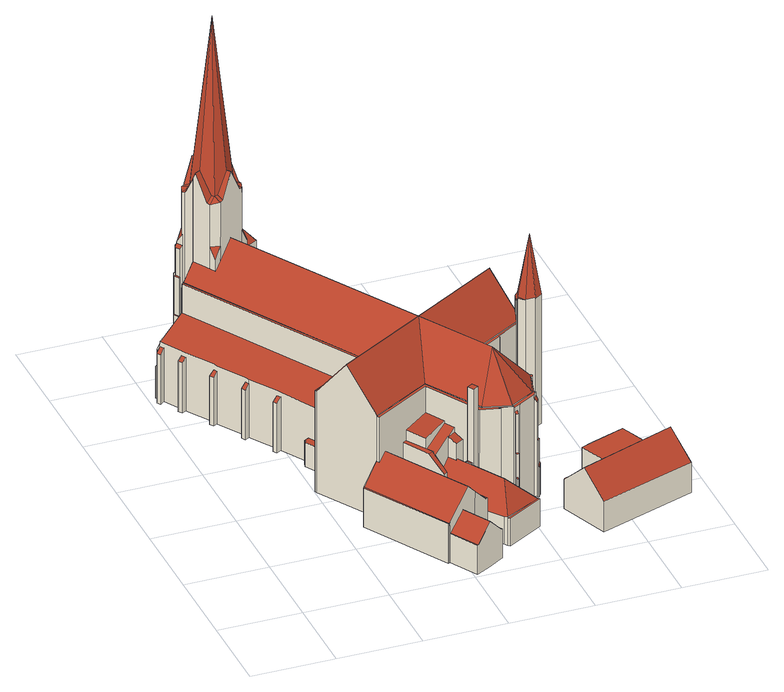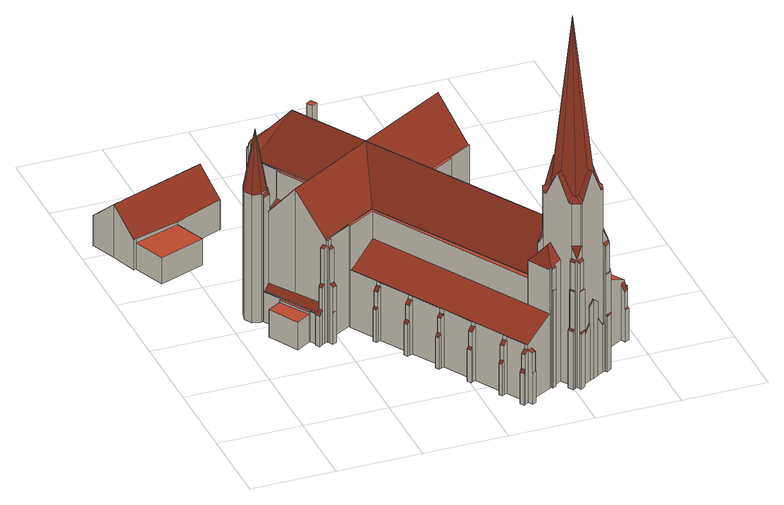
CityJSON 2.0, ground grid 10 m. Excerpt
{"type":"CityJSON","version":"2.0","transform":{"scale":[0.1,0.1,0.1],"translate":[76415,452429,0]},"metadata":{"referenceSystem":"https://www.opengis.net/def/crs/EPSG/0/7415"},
"CityObjects":{
"building1":{"type":"Building","attributes":{"Volume":11535.51,"Dakoppervlakte":1460.06,"Muuroppervlakte":2452.25,"Vloeroppervlakte":935.42,"hoogte_Z_max_in_m_NAP":45.54,"GEB_DOEL":"bijeenkomstfunctie","dateOfConstruction":"1932-01-01","measuredHeight":45.03},"geometry":[{"type":"Solid","lod":"2","boundaries":[[[[0,1,2,3,4,5,6,7,8,9,10,11,12,13,14,15,16,17,18,19,20,21,22,23,24,25,26,27,28,29,30,31,32,33,34,35,36,37,38,39,40,41,42,43,44,45,46,47,48,49,50,51,52,53,54,55,56,57,58,59,60,61,62,63,64,65,66,67,68,69,70,71,72,73,74,75,76,77,78,79,80,81,82,83,84,85,86,87,88,89,90,91,92,93,94,95,96,97,98,99,100,101,102,103,104,105,106,107,108,109,110,111,112,113,114,115,116,117,118,119,120,121,122,123,124,125,126,127,128,129,130,131,132,133,134,135,136,137,138,139,140,141,142,143,144,145,146,147,148,149,150,151,152,153,154,155,156,157,158,159,160,161,162,163,164,165,166,167,168,169,170,171,172,173,174,175,176,177,178,179,180,181,182,183,184,185,186,187,188,189,190,191,192,193,194,195,196,197,198,199,200,201,202,203,204,205,206,207,208,209,210,211,212,213,214,215,216,217,218,219,220,221,222,223,224,225,226,227,228,229,230]],[[231,232,233,234]],[[235,236,237,238]],[[239,240,241,242]],[[243,244,245,246]],[[247,248,249,250]],[[251,252,253,254,255,256]],[[257,258,259,260]],[[261,262,263,264]],[[265,266,267,268]],[[269,270,271,272,273]],[[274,275,276,277]],[[278,279,280,281]],[[282,283,284,285]],[[286,287,288,289]],[[290,291,292,293]],[[294,295,296,297]],[[298,299,300,301,302,303,304,305,306,307,308,309,310,311,312]],[[313,314,315,316]],[[317,318,319,320]],[[321,322,323,324]],[[325,326,327,328]],[[329,330,331,332]],[[333,334,335,336]],[[337,338,339,340]],[[341,342,343,344]],[[345,346,347,348]],[[349,350,351,352,353,354,355,356]],[[357,358,359,360]],[[361,357,362,363]],[[364,362,357,360]],[[365,262,366,367]],[[368,369,370,371,372]],[[373,374,375,376]],[[377,378,379,380]],[[381,382,383,384]],[[385,386,387,388]],[[386,389,390,387]],[[391,392,393,394]],[[395,396,397,398]],[[399,400,401,402]],[[403,404,405,406]],[[407,408,409]],[[410,411,412,413,414,415,416,417,418,419,420,421,422,423]],[[417,424,425,426,418]],[[427,428,429,430]],[[431,432,433,434,435,436,437,438]],[[439,440,357]],[[441,442,443,444]],[[445,446,447,448]],[[449,450,451,452]],[[453,454,455,456]],[[457,458,459,460]],[[461,462,463,464]],[[465,466,467,462,461]],[[468,469,470,471]],[[472,473,474,475]],[[476,477,478,479,480,481,482]],[[479,478,483,484]],[[485,486,487,488]],[[488,487,489,490]],[[491,492,486,485]],[[490,489,493,494]],[[495,496,497,498,499,500,501]],[[502,503,504,505,506,507,508,509,510]],[[511,512,513,514]],[[358,357,440,515]],[[516,517,518]],[[519,449,520,521,522]],[[523,524,525,526]],[[527,528,529,530,531]],[[532,533,534,535,536]],[[537,538,539,540]],[[541,542,543,544]],[[545,546,547,548]],[[549,550,551,552,553]],[[554,555,556,557]],[[558,559,560,561]],[[562,563,564]],[[565,566,567,568]],[[568,567,569,570,511,514,571,572,573]],[[574,316,315,575,572,571,576,577]],[[578,579,580,581,582,583,584,585,586,587]],[[588,589,590,591]],[[592,593,594,595,596,597,598,599,600]],[[601,602,603,598,597,604]],[[604,605,606,607,608,601]],[[609,610,611,612,613]],[[612,611,614,615]],[[616,617,618,613,612,615,619,620]],[[621,622,623,624]],[[625,626,622,627]],[[628,627,622,629]],[[621,630,629,622]],[[631,632,633]],[[634,629,630,635]],[[629,632,636,628]],[[637,638,634,635]],[[639,634,638]],[[516,518,640,641]],[[642,637,635,630]],[[643,644,645,646]],[[643,518,517,647,644]],[[623,622,626]],[[648,632,629,646]],[[518,643,646,629]],[[649,640,518,629]],[[650,651,634,639]],[[625,627,628,652]],[[653,649,651,650]],[[636,632,631,654]],[[629,634,651,649]],[[655,656,652,628,636,654]],[[641,640,649,653]],[[657,658,633,632,648]],[[621,624,642,630]],[[645,657,648,646]],[[659,660,600,599,661]],[[662,663,664,665]],[[666,667,668]],[[439,357,667,666]],[[669,670,357,361]],[[667,357,670]],[[671,672,673,668,667,670]],[[674,675,676]],[[677,678,679]],[[680,681,682,683,684]],[[685,686,687,688]],[[689,690,691,692]],[[671,670,693,694]],[[695,696,697,698,699,700,701,702,703,704,705,706,707,708,709,710,711,712,713,714,715,716,717,718,719,720,721,722,723,724,725,726,727]],[[728,729,730,731,732,733,734]],[[735,736,737,738]],[[739,740,741,742]],[[743,744,745,746]],[[747,748,749,750,751,752]],[[753,754,755]],[[756,757,758,759,750,760,761]],[[762,763,764,765,352,750,759,766,767]],[[750,749,768,760]],[[769,754,753]],[[770,754,769]],[[750,754,770,751]],[[750,771,755,754]],[[772,773,774,771,750]],[[750,352,351,772]],[[775,776,777,778,779,780]],[[509,508,781,782,783,784,785,786]],[[775,780,787,788,789,790,791,792,793,794,795,786,785]],[[509,786,795,510]],[[458,457,796,797]],[[199,231,234,200]],[[231,199,198,232]],[[232,198,197,233]],[[237,236,116,115]],[[118,117,235,238]],[[236,235,117,116]],[[134,133,242,241]],[[239,242,133,132]],[[134,241,240,135]],[[131,271,245,244,239,132]],[[136,135,240,243,246]],[[211,250,249,212]],[[211,210,247,250]],[[247,210,209,248]],[[109,108,256,255]],[[108,107,251,256]],[[107,106,252,251]],[[106,105,253,252]],[[120,119,258,257]],[[122,121,260,259]],[[257,260,121,120]],[[201,200,234,264,263]],[[197,196,262,261,233]],[[171,170,266,265]],[[170,169,267,266]],[[169,168,268,267]],[[131,130,272,271]],[[272,130,129,128,269,273]],[[270,269,128,127]],[[111,110,277,276]],[[113,112,275,274]],[[276,275,112,111]],[[281,124,123,278]],[[126,125,280,279]],[[281,280,125,124]],[[213,212,249,282,285]],[[209,208,284,283,248]],[[13,12,286,289,446]],[[224,223,293,292]],[[223,222,290,293]],[[290,222,221,291]],[[42,41,297,296]],[[297,41,40,294]],[[295,294,40,39]],[[225,224,292,318,317]],[[320,319,291,221,220]],[[43,42,296,321,324]],[[39,38,323,322,295]],[[218,217,327,326]],[[217,216,328,327]],[[325,328,216,215]],[[206,205,332,331]],[[205,204,329,332]],[[330,329,204,203]],[[230,229,336,335]],[[229,228,333,336]],[[333,228,227,334]],[[168,167,337,340,268]],[[171,265,339,338,172]],[[46,45,344,343]],[[48,47,342,341]],[[46,343,342,47]],[[195,194,348,347]],[[194,193,345,348]],[[193,192,346,345]],[[353,689,138,137,306,354]],[[349,356,253,105,104]],[[104,103,350,349]],[[103,102,351,350]],[[26,363,362]],[[361,363,26,25]],[[28,359,358]],[[360,359,28,27,364]],[[27,26,362,364]],[[366,262,196,195,347]],[[192,191,365,367,346]],[[45,44,369,368,344]],[[49,48,341,372,371]],[[0,230,335,376,375]],[[227,226,374,373,334]],[[207,206,331,378,377]],[[203,202,380,379,330]],[[384,383,219,218,326]],[[382,381,325,215,214]],[[387,165,164,388]],[[390,166,165,387]],[[177,392,391,178]],[[177,176,393,392]],[[393,176,175,394]],[[397,396,179,178,391]],[[175,174,395,398,394]],[[156,155,402,401]],[[399,402,155,154]],[[400,157,156,401]],[[406,405,148]],[[150,149,404,403]],[[405,404,149,148]],[[8,7,409,408]],[[407,409,7,6]],[[420,419,1,0,375]],[[225,317,422,421,374,226]],[[410,423,320,220,219,383]],[[412,411,382,214,213,285]],[[377,414,413,284,208,207]],[[415,380,202,201,263,416]],[[428,427,21,20]],[[20,19,429,428]],[[19,18,430,429]],[[436,17,16,437]],[[23,22,433,432]],[[22,21,427,434,433]],[[18,17,436,435,430]],[[440,439,30,29]],[[146,145,443,442,523]],[[15,14,445,448]],[[13,446,445,14]],[[450,449,173,172,338]],[[9,8,408,453,456]],[[455,454,407,6,5]],[[161,457,460,162]],[[163,162,460,465,461]],[[461,464,388,164,163]],[[148,147,468,471,406]],[[150,403,470,469,151]],[[474,473,158,157,400]],[[154,153,472,475,399]],[[49,371,370,479,484,50]],[[480,369,44,43,324,481]],[[38,37,476,482,323]],[[36,477,476,37]],[[95,94,494,493]],[[93,92,91,90,491,485,488,490,494,94]],[[491,90,89,492]],[[85,84,503,502]],[[84,83,504,503]],[[82,505,504,83]],[[81,506,505,82]],[[81,80,507,506]],[[440,29,515]],[[358,515,29,28]],[[519,537,173,449]],[[147,146,523,526,468]],[[151,469,525,524,528,152]],[[153,152,528,527,472]],[[529,797,796,530]],[[12,11,535,534,286]],[[539,538,180,179,396]],[[174,173,537,540,395]],[[542,541,776,775]],[[544,543,785,784]],[[545,548,10,9,456]],[[5,4,547,546,455]],[[553,552,65,64]],[[550,549,68,67]],[[551,550,67,66]],[[65,552,551,66]],[[161,160,796,457]],[[553,64,63,557,556]],[[69,68,549,555,554]],[[58,57,560,559]],[[57,56,561,560]],[[558,561,56,55]],[[186,185,562,564]],[[562,185,184,563]],[[99,316,574,100]],[[575,315,96,95,493]],[[565,568,573,492,89,88,87,793,792]],[[579,578,2,1,419]],[[587,586,547,4,3]],[[2,578,587,3]],[[188,187,619,615]],[[620,619,187,186,564]],[[617,616,563,184,183]],[[618,617,183,182]],[[654,144,143,655]],[[656,655,143,142,763]],[[145,144,654,631,443]],[[787,661,599,788]],[[659,661,787,780,779]],[[665,664,719,778,777]],[[720,663,662,783,782]],[[439,666,668,32,31,30]],[[670,669,361,25,24,798]],[[34,33,673,672,708]],[[668,673,33,32]],[[684,683,59,58,559]],[[55,54,681,680,558]],[[686,685,557,63,62]],[[69,554,688,687,70]],[[689,692,139,138]],[[141,140,691,690]],[[691,140,139,692]],[[693,670,798,24]],[[24,23,432,694,693]],[[142,141,690,764,763]],[[793,87,86,794]],[[795,794,86,85,502]],[[723,722,507,80,79]],[[79,78,724,723]],[[78,77,737,725,724]],[[727,726,732,71,70,687]],[[696,695,686,62,61]],[[61,60,697,696]],[[698,697,60,59,683]],[[701,700,681,54,53,52]],[[51,702,701,52]],[[703,702,51,50,484]],[[36,35,707,706,477]],[[34,708,707,35]],[[73,72,731,730]],[[732,731,72,71]],[[738,737,77,76,742]],[[76,75,743,739,742]],[[745,744,74,73,730]],[[743,75,74,744]],[[736,735,734,733]],[[728,734,741,740]],[[746,745,730,729]],[[739,743,746,729,728,740]],[[734,735,738,742,741]],[[725,737,736,733,732,726]],[[716,715,771,774]],[[771,715,714,755]],[[753,755,714,713]],[[713,712,769,753]],[[770,769,712,711]],[[770,711,710,751]],[[765,764,690,689,353]],[[686,695,727,687]],[[683,682,699,698]],[[681,700,699,682]],[[679,767,766,677]],[[678,762,767,679]],[[757,674,676,758]],[[757,756,610,609,675,674]],[[708,672,671,747,752,709]],[[710,709,752,751]],[[664,663,720,719]],[[625,652,656,763,762,678,626]],[[678,677,623,626]],[[677,766,759,758,676,638,637,642,624,623]],[[638,676,675,639]],[[653,650,639,675,609,613,618,182,181,180,538,522,516,641]],[[600,660,592]],[[605,604,596,595]],[[595,594,606,605]],[[596,604,597]],[[598,603,790,789]],[[607,606,591,590]],[[588,591,606,594,593]],[[592,660,659,779,778,719,718,589,588,593]],[[782,781,721,720]],[[583,760,768,584]],[[583,582,761,760]],[[565,792,791,566]],[[772,351,102,101,100,574,577,716,774,773]],[[577,576,717,716]],[[566,791,790,603,602,569,567]],[[616,620,564,563]],[[684,559,558,680]],[[554,557,685,688]],[[549,553,556,555]],[[547,586,585,548]],[[542,775,785,543]],[[776,541,544,784,783,662,665,777]],[[584,536,535,11,10,548,585]],[[473,531,530,796,160,159,158]],[[522,538,537,519]],[[647,517,521,520]],[[517,516,522,521]],[[570,512,511]],[[601,608,513,512,570,569,602]],[[513,608,607,590,589,718,717,576,571,514]],[[510,795,502]],[[722,721,781,508,507]],[[501,500,287,533,532]],[[495,749,748,496]],[[749,495,501,532,536,584,768]],[[492,573,572,575,493,489,487,486]],[[703,484,483,704]],[[477,706,705,704,483,478]],[[472,527,531,473]],[[468,526,525,469]],[[460,459,466,465]],[[456,455,546,545]],[[520,449,452]],[[529,528,524,441,444]],[[524,523,442,441]],[[631,633,444,443]],[[633,658,444]],[[431,438,498,497]],[[747,671,694,432,431,497,496,748]],[[498,438,437,16,15,448,447,499]],[[427,430,435,434]],[[426,580,579,419,418]],[[426,425,581,580]],[[424,614,611,425]],[[615,614,424,190,189,188]],[[761,582,581,425,611,610,756]],[[453,408,407,454]],[[471,470,403,406]],[[475,474,400,399]],[[396,395,540,539]],[[394,398,397,391]],[[452,451,337,167,166,390,389]],[[464,463,385,388]],[[797,529,444,658,657,645,644,647,520,452,389,386,385,463,462,467,466,459,458]],[[382,411,410,383]],[[377,380,415,414]],[[375,374,421,420]],[[480,479,370,369]],[[262,365,191,190,424,417]],[[765,353,352]],[[347,346,367,366]],[[344,368,372,341]],[[451,450,338,337]],[[335,334,373,376]],[[331,330,379,378]],[[325,381,384,326]],[[324,323,482,481]],[[320,423,422,317]],[[96,315,314,97]],[[97,314,313,98]],[[316,99,98,313]],[[306,305,355,354]],[[295,322,321,296]],[[319,318,292,291]],[[446,289,288,447]],[[500,499,447,288,287]],[[534,533,287,286]],[[412,285,284,413]],[[268,340,339,265]],[[262,417,416,263]],[[253,356,355,305,304,254]],[[248,283,282,249]],[[239,244,243,240]],[[308,307,306,137,136,246,245]],[[298,312,311,310,309,308,245,271,270,127,126,279,278,123,122,259,258,119,118,238,237,300,299]],[[237,115,114,113,274,277,110,109,255,254,304,303,302,301,300]],[[261,264,234,233]],[[789,788,599,598]]]],"semantics":{"surfaces":[{"type":"GroundSurface"},{"type":"RoofSurface"},{"type":"WallSurface"}],"values":[[0,1,1,1,1,1,1,1,1,1,1,1,1,1,1,1,1,1,1,1,1,1,1,1,1,1,1,1,1,1,1,1,1,1,1,1,1,1,1,1,1,1,1,1,1,1,1,1,1,1,1,1,1,1,1,1,1,1,1,1,1,1,1,1,1,1,1,1,1,1,1,1,1,1,1,1,1,1,1,1,1,1,1,1,1,1,1,1,1,1,1,1,1,1,1,1,1,1,1,1,1,1,1,1,1,1,1,1,1,1,1,1,1,1,1,1,1,1,1,1,1,1,1,1,1,1,1,1,1,1,1,1,1,1,1,1,1,1,1,1,1,1,1,1,1,1,1,1,1,1,1,2,2,2,2,2,2,2,2,2,2,2,2,2,2,2,2,2,2,2,2,2,2,2,2,2,2,2,2,2,2,2,2,2,2,2,2,2,2,2,2,2,2,2,2,2,2,2,2,2,2,2,2,2,2,2,2,2,2,2,2,2,2,2,2,2,2,2,2,2,2,2,2,2,2,2,2,2,2,2,2,2,2,2,2,2,2,2,2,2,2,2,2,2,2,2,2,2,2,2,2,2,2,2,2,2,2,2,2,2,2,2,2,2,2,2,2,2,2,2,2,2,2,2,2,2,2,2,2,2,2,2,2,2,2,2,2,2,2,2,2,2,2,2,2,2,2,2,2,2,2,2,2,2,2,2,2,2,2,2,2,2,2,2,2,2,2,2,2,2,2,2,2,2,2,2,2,2,2,2,2,2,2,2,2,2,2,2,2,2,2,2,2,2,2,2,2,2,2,2,2,2,2,2,2,2,2,2,2,2,2,2,2,2,2,2,2,2,2,2,2,2,2,2,2,2,2,2,2,2,2,2,2,2,2,2,2,2,2,2,2,2,2,2,2,2,2,2,2,2,2,2,2,2,2,2,2,2,2,2,2,2,2,2,2,2,2,2,2,2,2,2,2,2,2,2,2,2,2,2,2,2,2,2,2,2,2,2,2,2,2,2,2,2,2,2,2,2,2,2,2,2,2,2,2,2,2,2,2,2,2,2,2,2,2,2,2,2,2,2,2,2,2,2,2,2,2,2,2,2,2,2,2,2,2,2,2,2,2,2,2,2]]}}]},
"building2":{"type":"Building","attributes":{"Volume":506.8,"Dakoppervlakte":133.45,"Muuroppervlakte":190.36,"Vloeroppervlakte":104.93,"hoogte_Z_max_in_m_NAP":7.26,"GEB_DOEL":"woonfunctie","dateOfConstruction":"1932-01-01","measuredHeight":6.76},"geometry":[{"type":"Solid","lod":"2","boundaries":[[[[799,800,801,802,803,804,805,806,807,808,809,810,811]],[[812,813,814,815]],[[816,814,813,817,818,819,820,821]],[[822,823,824,825,826]],[[805,804,817,813]],[[818,817,804,803,822]],[[811,810,821,820]],[[810,809,816,821]],[[816,809,808,807,815,814]],[[807,806,812,815]],[[812,806,805,813]],[[802,823,822,803]],[[823,802,801,800,825,824]],[[799,826,825,800]],[[826,819,818,822]],[[820,819,826,799,811]]]],"semantics":{"surfaces":[{"type":"GroundSurface"},{"type":"RoofSurface"},{"type":"WallSurface"}],"values":[[0,1,1,1,2,2,2,2,2,2,2,2,2,2,2,2]]}}]}
},
"vertices":[
[262,363,5],[280,332,5],[281,330,5],[310,347,5],[309,349,5],[307,352,5],[305,355,5],[310,358,5],[310,357,5],[312,354,5],[313,352,5],[314,350,5],[318,352,5],[321,354,5],[325,357,5],[328,352,5],[326,351,5],[331,343,5],[332,344,5],[349,354,5],[369,318,5],[353,309,5],[351,308,5],[363,288,5],[364,286,5],[366,288,5],[376,285,5],[381,276,5],[379,266,5],[370,261,5],[360,263,5],[359,264,5],[354,272,5],[353,273,5],[352,272,5],[325,256,5],[326,254,5],[344,223,5],[345,224,5],[349,226,5],[350,226,5],[352,222,5],[351,221,5],[348,219,5],[347,218,5],[349,214,5],[350,213,5],[345,210,5],[345,211,5],[342,215,5],[314,199,5],[312,197,5],[328,171,5],[329,171,5],[330,171,5],[334,172,5],[335,172,5],[336,167,5],[335,167,5],[330,166,5],[328,166,5],[320,137,5],[322,136,5],[324,134,5],[325,133,5],[326,132,5],[325,131,5],[323,127,5],[322,128,5],[321,129,5],[318,131,5],[297,118,5],[299,111,5],[292,110,5],[291,110,5],[290,111,5],[290,113,5],[290,115,5],[289,117,5],[273,120,5],[275,118,5],[281,108,5],[284,103,5],[302,71,5],[258,46,5],[256,48,5],[253,52,5],[241,71,5],[239,70,5],[222,59,5],[241,26,5],[240,26,5],[223,15,5],[205,5,5],[204,5,5],[185,38,5],[184,38,5],[183,37,5],[124,139,5],[125,140,5],[144,152,5],[123,187,5],[102,223,5],[101,225,5],[130,242,5],[129,243,5],[109,276,5],[111,278,5],[110,280,5],[116,283,5],[97,316,5],[91,313,5],[88,317,5],[94,321,5],[83,339,5],[74,353,5],[69,350,5],[66,355,5],[72,358,5],[52,391,5],[47,388,5],[44,393,5],[50,396,5],[30,428,5],[25,425,5],[22,430,5],[27,433,5],[15,454,5],[10,450,5],[7,454,5],[7,455,5],[12,459,5],[10,463,5],[9,464,5],[14,467,5],[14,466,5],[17,461,5],[45,478,5],[47,479,5],[46,482,5],[50,485,5],[52,482,5],[61,487,5],[62,488,5],[56,498,5],[54,501,5],[54,500,5],[51,499,5],[50,498,5],[46,504,5],[46,505,5],[48,505,5],[50,507,5],[49,510,5],[48,511,5],[48,512,5],[54,516,5],[55,515,5],[55,514,5],[56,514,5],[56,513,5],[59,515,5],[66,519,5],[72,523,5],[78,526,5],[85,530,5],[88,532,5],[88,533,5],[87,534,5],[87,535,5],[93,539,5],[94,538,5],[94,537,5],[96,534,5],[98,535,5],[99,536,5],[101,537,5],[105,530,5],[103,529,5],[102,529,5],[100,527,5],[102,525,5],[108,515,5],[117,521,5],[116,523,5],[120,526,5],[121,525,5],[122,523,5],[122,524,5],[124,524,5],[124,525,5],[151,540,5],[149,546,5],[148,546,5],[153,549,5],[153,548,5],[156,543,5],[160,546,5],[162,547,5],[165,542,5],[163,541,5],[159,539,5],[171,518,5],[175,520,5],[177,521,5],[180,517,5],[178,516,5],[174,513,5],[193,481,5],[197,483,5],[199,484,5],[202,479,5],[200,478,5],[196,476,5],[215,443,5],[219,445,5],[221,446,5],[224,442,5],[221,440,5],[218,438,5],[237,406,5],[241,408,5],[243,409,5],[246,404,5],[244,403,5],[240,401,5],[259,368,5],[263,370,5],[265,371,5],[267,366,5],[266,366,5],[165,542,45],[162,547,45],[160,546,49],[163,541,49],[66,355,68],[69,350,68],[74,353,73],[72,358,73],[10,463,47],[14,466,47],[14,467,46],[9,464,45],[14,466,68],[10,463,68],[12,459,77],[17,461,77],[199,484,46],[197,483,49],[200,478,49],[202,479,46],[111,278,36],[109,276,36],[129,243,36],[136,247,36],[116,283,36],[110,280,36],[47,388,67],[52,391,72],[50,396,72],[44,393,67],[160,546,68],[156,543,72],[159,539,72],[163,541,68],[94,538,77],[93,539,75],[87,535,75],[87,534,77],[10,450,68],[15,454,73],[12,459,73],[7,455,68],[7,454,68],[94,321,73],[88,317,68],[91,313,68],[97,316,73],[30,428,73],[27,433,73],[22,430,69],[25,425,69],[200,478,68],[197,483,68],[193,481,73],[196,476,73],[318,352,80],[321,348,80],[323,349,77],[321,354,77],[243,409,45],[241,408,49],[244,403,49],[246,404,46],[350,226,44],[349,226,46],[351,221,46],[352,222,44],[52,391,79],[72,358,79],[74,353,79],[83,339,79],[94,321,79],[97,316,79],[136,247,78],[169,267,97],[45,478,97],[17,461,82],[12,459,79],[15,454,79],[27,433,79],[30,428,79],[50,396,79],[124,139,55],[183,37,55],[184,38,55],[125,140,55],[240,401,73],[244,403,68],[241,408,68],[237,406,73],[351,221,68],[349,226,68],[345,224,70],[348,219,70],[219,445,49],[221,440,49],[224,442,45],[221,446,45],[177,521,45],[175,520,49],[178,516,49],[180,517,45],[265,371,46],[263,370,49],[266,366,49],[267,366,46],[88,533,129],[94,537,129],[94,538,128],[87,534,128],[345,211,46],[345,210,45],[350,213,45],[349,214,46],[148,546,45],[149,546,45],[153,548,45],[153,549,45],[130,242,134],[101,225,134],[102,223,134],[174,265,134],[47,479,134],[45,478,134],[169,267,134],[129,243,134],[368,274,244],[379,266,169],[379,266,168],[381,276,169],[366,288,169],[376,285,168],[376,285,167],[381,276,168],[151,540,72],[153,548,70],[149,546,70],[349,214,68],[347,218,73],[346,218,73],[342,215,73],[345,211,68],[263,370,68],[259,368,73],[262,363,73],[266,366,68],[174,513,72],[178,516,68],[175,520,68],[171,518,72],[219,445,68],[215,443,72],[218,438,72],[221,440,68],[79,524,77],[87,529,65],[85,530,65],[78,526,77],[89,530,65],[88,532,65],[103,529,80],[105,530,78],[101,537,78],[99,536,80],[98,535,129],[102,529,129],[103,529,128],[99,536,128],[48,511,77],[55,515,77],[54,516,75],[48,512,75],[46,505,80],[46,504,79],[50,498,79],[50,498,80],[305,355,46],[310,357,46],[310,358,45],[218,438,78],[215,443,78],[196,476,78],[193,481,78],[174,513,78],[171,518,78],[159,539,78],[156,543,78],[279,332,78],[280,332,78],[262,363,78],[259,368,78],[240,401,78],[237,406,78],[124,525,100],[139,499,100],[247,313,100],[353,309,40],[369,318,40],[349,354,40],[332,344,40],[362,287,43],[363,288,43],[351,308,43],[353,309,43],[332,344,43],[331,343,43],[326,351,43],[325,350,43],[360,263,169],[370,261,170],[50,507,169],[54,500,182],[54,501,183],[57,511,184],[325,357,44],[321,354,49],[323,349,49],[328,352,44],[96,534,167],[94,537,164],[88,533,164],[89,530,167],[310,357,77],[305,355,77],[307,352,81],[312,354,81],[59,515,65],[60,513,65],[67,517,78],[66,519,78],[72,523,105],[73,521,105],[79,524,99],[78,526,99],[66,519,99],[67,517,99],[73,520,105],[51,499,129],[48,505,129],[46,505,128],[50,498,128],[49,510,129],[55,514,129],[55,515,128],[48,511,128],[344,223,78],[326,254,78],[325,254,78],[346,218,78],[347,218,78],[348,219,78],[345,224,78],[293,235,99],[314,199,99],[240,26,42],[221,59,42],[204,49,62],[223,15,62],[186,39,42],[205,5,42],[241,26,42],[222,59,42],[185,38,42],[204,5,42],[337,314,51],[356,284,51],[362,287,44],[325,350,44],[323,349,45],[321,348,48],[317,346,52],[256,48,40],[258,46,40],[302,71,40],[284,103,40],[281,108,40],[275,118,40],[274,118,40],[300,73,40],[290,67,40],[208,119,58],[209,120,58],[181,169,58],[179,168,58],[370,261,169],[100,527,235],[90,530,235],[92,521,240],[96,534,168],[89,530,182],[90,530,182],[100,527,182],[54,500,168],[50,507,168],[48,505,164],[51,499,164],[49,510,164],[50,507,167],[57,511,167],[56,513,165],[55,514,164],[317,346,127],[321,348,125],[318,352,125],[314,350,127],[315,349,127],[96,534,166],[100,527,167],[102,529,164],[98,535,164],[241,129,69],[238,128,69],[242,122,69],[244,123,69],[312,354,124],[307,352,124],[309,349,127],[313,352,126],[322,128,46],[323,127,43],[325,131,44],[326,132,44],[325,133,47],[321,129,77],[322,128,76],[325,133,76],[324,134,77],[334,172,47],[335,167,46],[336,167,45],[335,172,45],[120,526,129],[116,523,129],[121,525,129],[241,71,55],[213,121,55],[210,119,55],[239,70,55],[210,119,56],[209,120,56],[154,153,87],[212,53,87],[222,59,75],[144,152,77],[185,38,56],[146,148,77],[144,151,77],[281,330,134],[280,332,134],[247,313,134],[139,499,134],[134,497,134],[246,308,134],[315,349,134],[313,352,134],[309,349,134],[310,347,134],[228,166,101],[215,189,101],[186,172,95],[200,149,95],[235,154,98],[228,166,98],[200,149,80],[205,140,80],[204,140,79],[206,137,79],[206,136,79],[225,148,92],[226,148,92],[199,137,82],[210,119,64],[214,122,64],[204,140,82],[205,140,82],[200,149,82],[186,172,82],[181,169,82],[120,495,164],[123,490,156],[139,499,156],[120,507,176],[115,503,176],[124,525,156],[122,524,160],[116,523,156],[117,521,159],[108,515,159],[122,523,160],[121,525,156],[85,475,240],[81,474,240],[84,464,237],[88,467,237],[71,470,236],[73,467,235],[78,476,240],[69,487,268],[87,497,455],[97,479,267],[54,501,235],[63,503,240],[57,511,236],[110,491,240],[107,488,240],[64,500,240],[113,482,237],[116,483,237],[120,495,236],[95,518,240],[102,525,236],[100,474,267],[89,520,240],[86,528,236],[73,520,267],[76,515,267],[89,530,235],[66,507,240],[104,508,268],[118,498,236],[109,495,240],[63,484,268],[110,511,268],[56,498,236],[62,488,259],[61,487,259],[60,513,236],[57,511,235],[241,144,87],[235,154,92],[231,138,87],[245,122,163],[251,126,163],[247,133,163],[240,129,163],[359,264,168],[354,272,168],[354,272,166],[364,286,169],[357,282,168],[355,284,163],[352,272,163],[353,273,165],[124,488,167],[120,495,181],[116,483,184],[84,464,182],[73,467,181],[77,460,167],[334,172,76],[330,171,80],[331,169,79],[330,166,80],[335,167,76],[324,134,125],[322,136,130],[318,131,130],[321,129,125],[47,479,130],[52,482,130],[50,485,127],[46,482,126],[364,286,168],[363,288,163],[322,136,134],[320,137,134],[328,166,134],[330,166,134],[331,169,134],[330,171,134],[328,171,134],[312,197,134],[314,199,134],[293,235,134],[325,254,134],[326,254,134],[325,256,134],[352,272,134],[353,275,134],[288,236,134],[328,169,134],[318,136,134],[288,118,134],[256,127,134],[216,194,134],[144,151,134],[146,148,134],[215,189,134],[247,133,134],[251,126,134],[252,124,134],[275,118,134],[273,120,134],[289,117,134],[290,115,134],[297,118,134],[318,131,134],[293,111,12],[292,111,12],[292,110,12],[299,111,12],[297,118,12],[293,116,12],[293,113,12],[293,113,126],[293,116,129],[290,115,128],[290,113,126],[290,111,76],[293,111,76],[293,113,77],[290,113,77],[290,111,47],[291,110,45],[292,110,45],[292,111,47],[355,284,142],[356,284,142],[337,314,184],[231,251,184],[288,236,135],[353,275,135],[288,118,135],[283,164,184],[256,127,135],[123,490,150],[124,488,150],[116,483,161],[99,473,184],[246,308,135],[134,497,135],[73,467,153],[61,487,154],[52,482,141],[47,479,135],[84,464,163],[77,460,153],[315,349,135],[318,136,135],[328,169,135],[216,194,135],[123,187,184],[144,152,136],[144,151,135],[238,128,68],[241,129,65],[240,129,65],[247,133,57],[241,144,57],[232,139,68],[252,124,57],[251,126,57],[245,122,65],[244,123,65],[242,122,68],[265,82,68],[231,138,66],[225,148,66],[206,136,42],[214,122,42],[213,121,40],[241,71,40],[241,71,39],[253,52,40],[256,48,41],[56,513,65],[57,511,65],[357,282,5],
[398,119,5],[383,156,5],[396,161,5],[438,176,5],[453,138,5],[456,139,5],[467,108,5],[479,77,5],[362,36,5],[351,65,5],[339,96,5],[340,97,5],[340,96,5],[479,77,43],[467,108,73],[351,65,73],[362,36,44],[339,96,42],[456,139,43],[453,138,43],[398,119,41],[340,96,43],[340,97,42],[453,138,38],[438,176,38],[396,161,38],[383,156,38],[398,119,38]
]}
